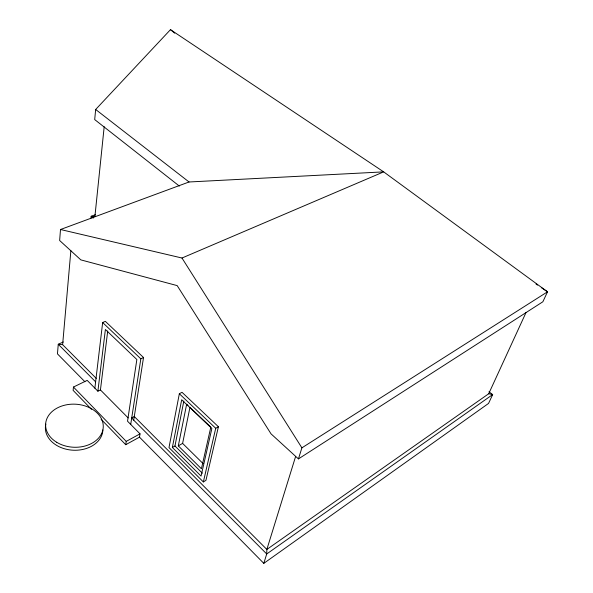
<?xml version="1.0" encoding="UTF-8"?>
<svg xmlns="http://www.w3.org/2000/svg" width="593" height="593" viewBox="0 0 593 593"><rect width="100%" height="100%" fill="white"/><g stroke="black" fill="none" stroke-linecap="round" stroke-linejoin="round"><path stroke-width="0.89" d="M60.501 229.513L181.984 258.022L383.664 171.866L189.048 181.984L60.501 229.513L59.641 240.499L80.833 259.882L177.181 285.611L271.023 433.839L298.435 458.915L542.854 301.778L547.532 291.8L383.664 171.866L170.48 29.65L95.666 109.483L94.695 119.578L179.338 186.069M96.266 378.401L62.628 344.674L70.871 250.661M107.718 330.998L100.432 389.935L97.889 391.202L87.186 380.372L73.458 387.051L73.124 390.372L91.478 409.326M90.981 218.091L91.166 216.275L95.51 214.673M104.19 126.732L94.887 216.63L91.166 216.275L93.257 218.091M94.873 388.156L102.656 322.548L105.332 321.347L143.521 357.52L133.721 420.17L266.717 553.973L263.803 563.35L139.488 437.152L140.03 433.854L127.539 421.208L136.857 359.514L105.391 329.486L97.889 391.202M101.099 419.266L125.731 444.706L126.235 441.392L140.03 433.854M130.719 424.432L140.838 358.839L143.521 357.52M179.338 393.745L168.99 447.582L203.362 481.939L205.941 480.352L218.409 426.738L182.021 392.314L179.338 393.745L215.726 428.287L203.362 481.939M172.37 447.463L181.68 399.764L211.871 428.509L201.071 476.075L172.37 447.463L174.957 445.988L183.83 401.016M190.012 407.391L210.811 427.197L201.42 468.766L178.308 445.862L186.654 404.204L187.996 405.479M178.308 445.862L182.607 443.401L189.982 407.221M295.529 456.751L266.85 549.437L266.717 553.973L492.657 394.582L488.98 391.78M298.435 458.915L301.896 447.848L547.532 291.8L541.394 287.664M133.721 420.17L131.728 417.887L134.292 416.523L266.85 549.437L488.706 393.752L525.998 312.585M263.803 563.35L488.565 403.41L492.657 394.582L488.706 393.752M215.726 428.287L218.409 426.738M125.731 444.706L139.488 437.152M63.31 341.983L58.262 344.259L57.454 353.88L84.903 381.736M62.628 344.674L58.262 344.259L95.621 381.84M536.02 284.047L537.554 285.085M95.666 109.483L189.048 181.984M170.48 29.65L174.727 33.186M102.656 322.548L140.838 358.839M182.607 443.401L203.147 463.652M174.957 445.988L202.354 473.207M100.432 389.935L128.155 417.902M73.458 387.051L126.235 441.392M181.984 258.022L301.896 447.848M102.871 429.947A28.768 21.556 3.1 0 1 71.108 450.057A28.768 21.556 3.1 0 1 45.854 424.091M56.706 442.289A28.849 21.541 3.1 0 0 102.989 429.384A28.849 21.541 3.1 0 0 63.614 405.471A28.849 21.541 3.1 0 0 56.706 442.289"/></g></svg>
